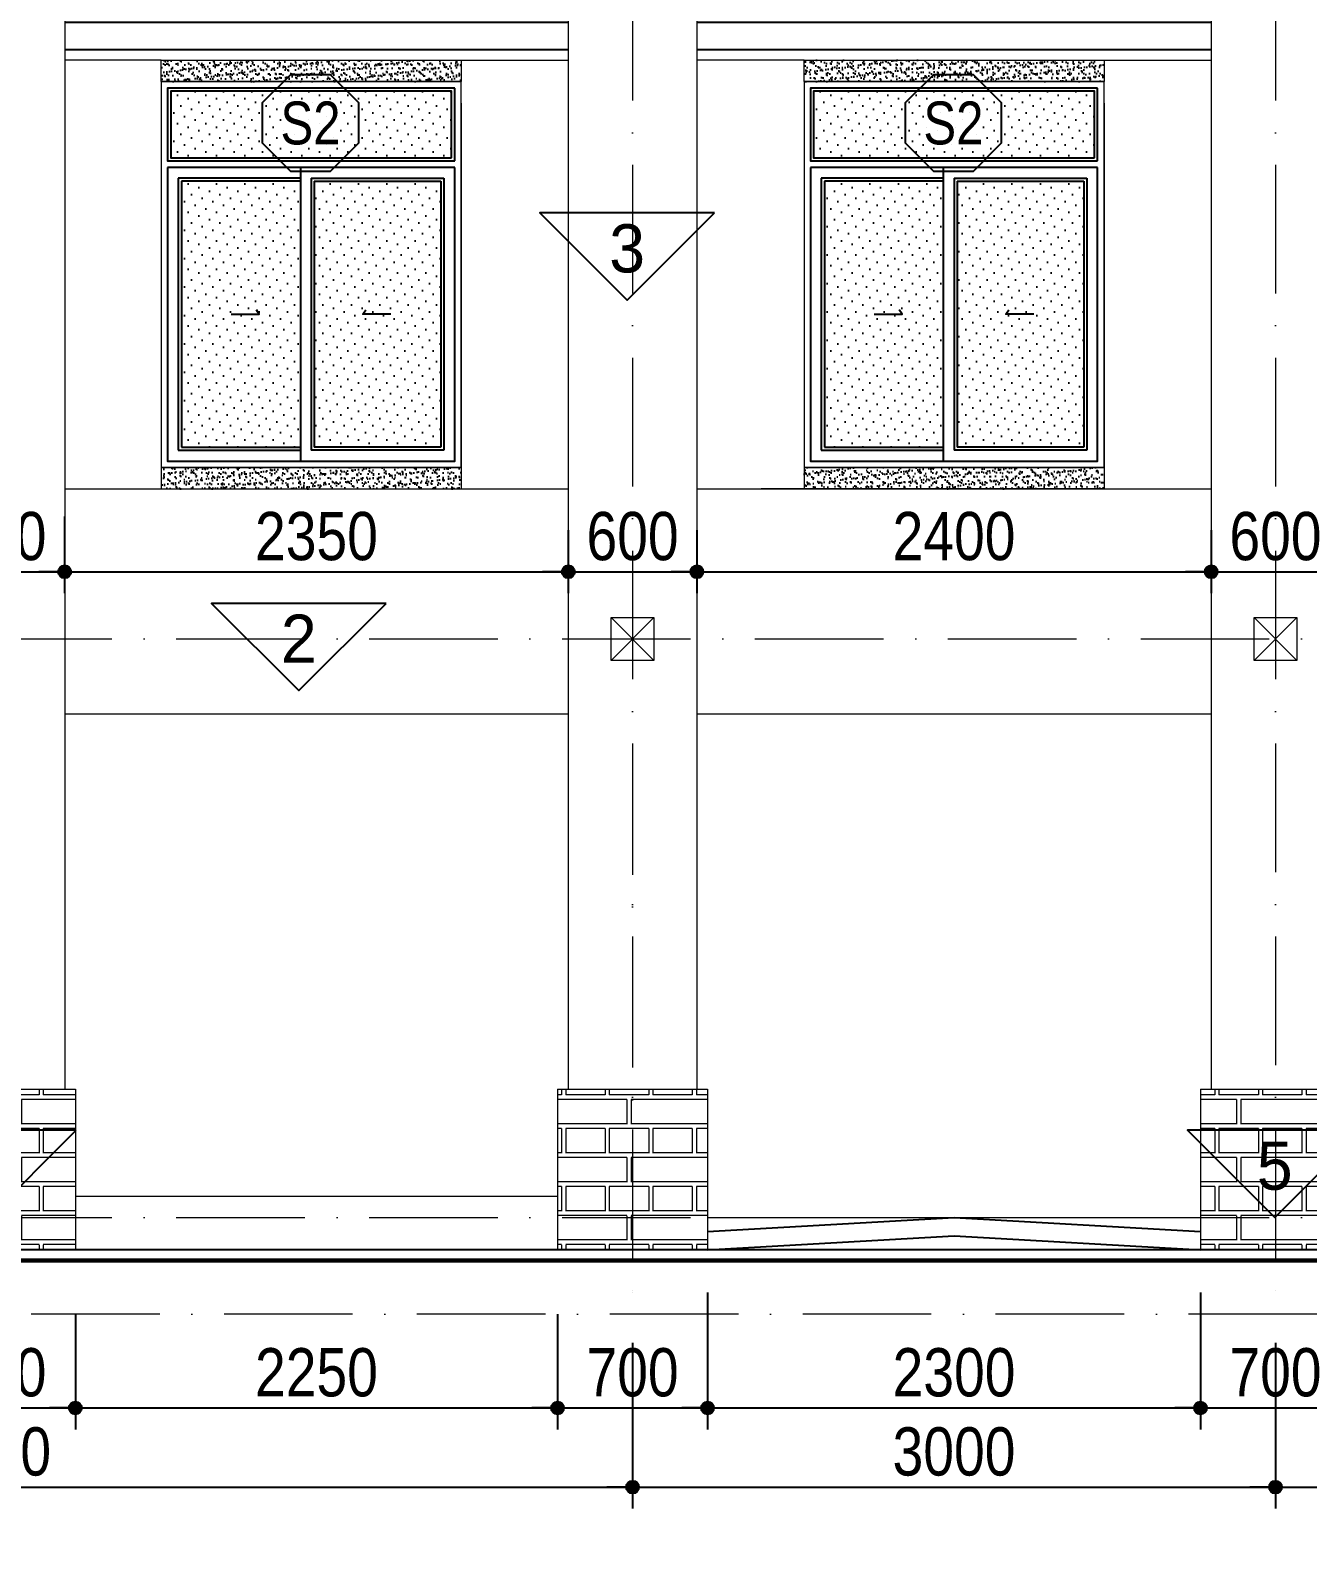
# Model space of a CAD drawing. Extents: x -1107188 to -523840, y 39692 to 514392.
# Drawn here: x -1095685 to -1089725, y 436040 to 443128 of the extents above; entities that cross this region are included whole.
import ezdxf
from ezdxf.enums import TextEntityAlignment as Align

# ---------------------------------------------------------------- set-up
doc = ezdxf.new("R2010")
doc.units = 0
doc.linetypes.add('ACAD_ISO10W100', pattern=[18, 12, -3, 0, -3])
doc.layers.get('DEFPOINTS').update_dxf_attribs({"linetype": 'CONTINUOUS'})
for name, color, linetype in [('DIM', 1, 'CONTINUOUS'), ('DOOR', 20, 'CONTINUOUS'), ('HACTH', 8, 'CONTINUOUS'), ('HATCH', 8, 'CONTINUOUS'), ('KINH 1', 142, 'CONTINUOUS'), ('TAGS', 60, 'CONTINUOUS'), ('TUONG', 131, 'CONTINUOUS')]:
    doc.layers.add(name, color=color, linetype=linetype)
for name, color, linetype, lineweight in [('HACHT', 8, 'CONTINUOUS', 5), ('NET-THAY', 2, 'CONTINUOUS', 13), ('TRUC', 24, 'CONTINUOUS', 0)]:
    doc.layers.add(name, color=color, linetype=linetype, lineweight=lineweight)
doc.styles.add('AVO', font='')
doc.styles.add('HEL-CONDENSE', font='')
doc.styles.add('VNI-HELVE-CONDENSEN', font='')
doc.styles.get('AVO').set_extended_font_data('VNI-Avo')
doc.styles.get('HEL-CONDENSE').set_extended_font_data('VNI-Helve-Condense')
doc.styles.get('VNI-HELVE-CONDENSEN').set_extended_font_data('VNI-Helve-Condense')
doc.dimstyles.new('D100', dxfattribs={"dimtxt": 225, "dimasz": 1.2, "dimexe": 100, "dimexo": 0, "dimgap": 50, "dimtad": 1, "dimdec": 0, "dimzin": 13, "dimdsep": 46, "dimtxsty": 'HEL-CONDENSE', "dimblk": 'D50', "dimcen": 0, "dimclrd": 1, "dimclre": 1, "dimclrt": 7, "dimadec": 0, "dimazin": 0, "dimtfac": 1, "dimtdec": 0, "dimtmove": 0, "dimatfit": 3, "dimldrblk": 'D50', "dimfxl": 1, "dimtolj": 1, "dimtzin": 13, "dimarcsym": 0})
pattern_1 = [(37.5, (-2397851.25, 149588.495), (-1.2000235, 36.7059928), [0, -28.956, 0, -32.385, 0, -30.95625]), (7.5, (-2397851.25, 149588.495), (33.7142462, 53.7618825), [0, -15.621, 0, -26.0985, 0, -10.00125]), (327.5, (-2397874.68, 149588.495), (59.3244278, 0.10778885), [0, -9.525, 0, -34.29, 0, -44.7675]), (317.5, (-2397874.68, 149588.495), (57.266734, 16.7196992), [0, -4.7625, 0, -22.479, 0, -25.7175])]
pattern_2 = [(180, (-2397851.25, 149288.5), (-3e-14, -270.968), [387.35, -19.05]), (180, (-2397851.25, 149174.2), (-3e-14, -270.968), [387.35, -19.05]), (180, (-2397952.85, 149153), (-3e-14, -270.968), [184.15, -19.05]), (180, (-2397952.85, 149038.7), (-3e-14, -270.968), [184.15, -19.05]), (270, (-2397851.25, 149288.5), (406.4, -7e-14), [114.3, -156.6672]), (270, (-2397832.2, 149288.5), (406.4, -7e-14), [114.3, -156.6672]), (270, (-2397952.85, 149153.01), (203.2, -4e-14), [114.3, -156.6672]), (270, (-2397933.8, 149153.01), (203.2, -4e-14), [114.3, -156.6672])]

# ---------------------------------------------------------------- blocks, each defined once
blk = doc.blocks.new('D50')
at = {"layer": 'DIM'}
blk.add_hatch(color=256, dxfattribs=at).paths.add_polyline_path([(25, 0, 1), (-25, 0, 1)])
blk.add_line((25, 0), (100, 0), dxfattribs=at)
blk.add_circle((0, 0), 25, dxfattribs=at)
blk = doc.blocks.new('*D626')
at = {"layer": 'DEFPOINTS', "color": 0, "transparency": 16777216}
for p in [(-1098874.6, 437005), (-1092874.6, 437005), (-1092874.6, 436331.5)]:
    blk.add_point(p, dxfattribs=at)
at = {"layer": 'DIM', "color": 1, "lineweight": -2, "transparency": 16777216}
for p, q in [((-1098874.6, 437005), (-1098874.6, 436231.5)), ((-1092874.6, 437005), (-1092874.6, 436231.5)), ((-1098873.4, 436331.5), (-1092875.8, 436331.5))]:
    blk.add_line(p, q, dxfattribs=at)
at = {"layer": 'DIM', "color": 1, "lineweight": -2, "transparency": 16777216, "xscale": 1.199999999999999, "yscale": 1.199999999999999, "zscale": 1.199999999999999, "rotation": 180}
blk.add_blockref('D50', (-1098874.6, 436331.5), dxfattribs=at)
at = {"layer": 'DIM', "color": 1, "lineweight": -2, "transparency": 16777216, "xscale": 1.199999999999999, "yscale": 1.199999999999999, "zscale": 1.199999999999999}
blk.add_blockref('D50', (-1092874.6, 436331.5), dxfattribs=at)
at = {"layer": 'DIM', "color": 7, "transparency": 16777216, "insert": (-1095874.6, 436496.4), "char_height": 225, "attachment_point": 5, "style": 'HEL-CONDENSE'}
blk.add_mtext('\\A1;6000', dxfattribs=at)
blk = doc.blocks.new('*D627')
at = {"layer": 'DEFPOINTS', "color": 0, "transparency": 16777216}
for p in [(-1092874.6, 437005), (-1089874.6, 437005), (-1089874.6, 436331.5)]:
    blk.add_point(p, dxfattribs=at)
at = {"layer": 'DIM', "color": 1, "lineweight": -2, "transparency": 16777216}
for p, q in [((-1092874.6, 437005), (-1092874.6, 436231.5)), ((-1089874.6, 437005), (-1089874.6, 436231.5)), ((-1092873.4, 436331.5), (-1089875.8, 436331.5))]:
    blk.add_line(p, q, dxfattribs=at)
at = {"layer": 'DIM', "color": 1, "lineweight": -2, "transparency": 16777216, "xscale": 1.199999999999999, "yscale": 1.199999999999999, "zscale": 1.199999999999999, "rotation": 180}
blk.add_blockref('D50', (-1092874.6, 436331.5), dxfattribs=at)
at = {"layer": 'DIM', "color": 1, "lineweight": -2, "transparency": 16777216, "xscale": 1.199999999999999, "yscale": 1.199999999999999, "zscale": 1.199999999999999}
blk.add_blockref('D50', (-1089874.6, 436331.5), dxfattribs=at)
at = {"layer": 'DIM', "color": 7, "transparency": 16777216, "insert": (-1091374.6, 436496.4), "char_height": 225, "attachment_point": 5, "style": 'HEL-CONDENSE'}
blk.add_mtext('\\A1;3000', dxfattribs=at)
blk = doc.blocks.new('*D620')
at = {"layer": 'DEFPOINTS', "color": 0, "transparency": 16777216}
for p in [(-1089874.6, 437005), (-1084374.6, 437005), (-1084374.6, 436331.5)]:
    blk.add_point(p, dxfattribs=at)
at = {"layer": 'DIM', "color": 1, "lineweight": -2, "transparency": 16777216}
for p, q in [((-1089874.6, 437005), (-1089874.6, 436231.5)), ((-1084374.6, 437005), (-1084374.6, 436231.5)), ((-1089873.4, 436331.5), (-1084375.8, 436331.5))]:
    blk.add_line(p, q, dxfattribs=at)
at = {"layer": 'DIM', "color": 1, "lineweight": -2, "transparency": 16777216, "xscale": 1.199999999999999, "yscale": 1.199999999999999, "zscale": 1.199999999999999, "rotation": 180}
blk.add_blockref('D50', (-1089874.6, 436331.5), dxfattribs=at)
at = {"layer": 'DIM', "color": 1, "lineweight": -2, "transparency": 16777216, "xscale": 1.199999999999999, "yscale": 1.199999999999999, "zscale": 1.199999999999999}
blk.add_blockref('D50', (-1084374.6, 436331.5), dxfattribs=at)
at = {"layer": 'DIM', "color": 7, "transparency": 16777216, "insert": (-1087124.6, 436496.4), "char_height": 225, "attachment_point": 5, "style": 'HEL-CONDENSE'}
blk.add_mtext('\\A1;5500', dxfattribs=at)
blk = doc.blocks.new('*D625')
at = {"layer": 'DEFPOINTS', "color": 0, "transparency": 16777216}
for p in [(-1098874.6, 437005), (-1065874.6, 437005), (-1065874.6, 435848.2)]:
    blk.add_point(p, dxfattribs=at)
at = {"layer": 'DIM', "color": 1, "lineweight": -2, "transparency": 16777216}
for p, q in [((-1098874.6, 437005), (-1098874.6, 435748.2)), ((-1065874.6, 437005), (-1065874.6, 435748.2)), ((-1098873.4, 435848.2), (-1065875.8, 435848.2))]:
    blk.add_line(p, q, dxfattribs=at)
at = {"layer": 'DIM', "color": 1, "lineweight": -2, "transparency": 16777216, "xscale": 1.199999999999999, "yscale": 1.199999999999999, "zscale": 1.199999999999999, "rotation": 180}
blk.add_blockref('D50', (-1098874.6, 435848.2), dxfattribs=at)
at = {"layer": 'DIM', "color": 1, "lineweight": -2, "transparency": 16777216, "xscale": 1.199999999999999, "yscale": 1.199999999999999, "zscale": 1.199999999999999}
blk.add_blockref('D50', (-1065874.6, 435848.2), dxfattribs=at)
at = {"layer": 'DIM', "color": 7, "transparency": 16777216, "insert": (-1082374.6, 436013.1), "char_height": 225, "attachment_point": 5, "style": 'HEL-CONDENSE'}
blk.add_mtext('\\A1;33000', dxfattribs=at)
blk = doc.blocks.new('KH-CUADI')
at = {"layer": 'TAGS'}
blk.add_lwpolyline([(-124.3, 300), (-300, 124.3), (-300, -124.3), (-124.3, -300), (124.3, -300), (300, -124.3), (300, 124.3), (124.3, 300)], close=True, dxfattribs=at)
at = {"layer": 'TAGS', "style": 'VNI-HELVE-CONDENSEN'}
blk.add_attdef('D', text='', height=300, dxfattribs=at).set_placement((0, 0), align=Align.MIDDLE)
blk = doc.blocks.new('A$C5F62150E')
at = {"layer": 'KINH 1'}
h = blk.add_hatch(dxfattribs=at)
h.set_pattern_fill('DOTS', color=256, scale=750, angle=45, style=0)
h.set_pattern_definition([(45, (0, 0), (-16.5728, 49.71845), [0, -46.875])])
h.paths.add_polyline_path([(2528.9, 1072.2), (1218.9, 1072.2), (1218.9, 762.2), (2528.9, 762.2)])
h.paths.add_polyline_path([(1823.9, 652.2), (1268.9, 652.2), (1268.9, -587.8), (1823.9, -587.8)])
h.paths.add_polyline_path([(2478.9, 652.2), (1888.9, 652.2), (1888.9, -587.8), (2478.9, -587.8)])
at = {"layer": 'DOOR'}
for p, q in [((2543.9, 747.2), (2543.9, 1087.2)), ((2543.9, 717.2), (1203.9, 717.2)), ((1823.9, 717.2), (1823.9, -652.8)), ((1823.9, 667.2), (1253.9, 667.2)), ((1253.9, 667.2), (1253.9, -602.8)), ((1873.9, 667.2), (1873.9, -602.8)), ((1873.9, 667.2), (2493.9, 667.2)), ((2493.9, 667.2), (2493.9, -602.8)), ((1253.9, -602.8), (1823.9, -602.8)), ((2493.9, -602.8), (1873.9, -602.8))]:
    blk.add_line(p, q, dxfattribs=at)
at = {"layer": 'DOOR', "color": 8}
for p, q in [((1823.9, 652.2), (1268.9, 652.2)), ((1268.9, 652.2), (1268.9, -587.8)), ((1888.9, 652.2), (1888.9, -587.8)), ((1888.9, 652.2), (2478.9, 652.2)), ((2478.9, 652.2), (2478.9, -587.8)), ((1268.9, -587.8), (1823.9, -587.8)), ((2478.9, -587.8), (1888.9, -587.8))]:
    blk.add_line(p, q, dxfattribs=at)
at = {"layer": 'DOOR'}
for points in [[(2543.9, 1087.2), (1203.9, 1087.2), (1203.9, 747.2), (2543.9, 747.2)], [(1203.9, 717.2), (1203.9, -652.8), (2543.9, -652.8), (2543.9, 717.2)], [(1501.6, 32.3), (1632, 32.3), (1618.7, 53)], [(2246.2, 32.3), (2115.8, 32.3), (2129.1, 53)]]:
    blk.add_lwpolyline(points, dxfattribs=at)
at = {"layer": 'DOOR', "color": 8}
blk.add_lwpolyline([(2528.9, 762.2), (2528.9, 1072.2), (1218.9, 1072.2), (1218.9, 762.2), (2528.9, 762.2)], close=True, dxfattribs=at)
at = {"layer": 'NET-THAY'}
for p, q in [((1173.9, 1117.2), (2573.9, 1117.2)), ((2573.9, -682.8), (2573.9, 1117.2)), ((1173.9, -682.8), (2573.9, -682.8))]:
    blk.add_line(p, q, dxfattribs=at)
blk.add_lwpolyline([(1173.9, 1117.2), (1173.9, -682.8)], dxfattribs=at)
at = {"layer": 'TAGS', "linetype": 'Continuous'}
ref = blk.add_blockref('KH-CUADI', (1871, 924.3), dxfattribs=dict(at, xscale=0.75, yscale=0.75, zscale=0.75, rotation=180))
ref.add_attrib('D', 'S2', dxfattribs={"color": 7, "height": 200, "style": 'VNI-HELVE-CONDENSEN'}).set_placement((1871, 924.3), align=Align.MIDDLE)
blk = doc.blocks.new('*D638')
at = {"layer": 'DEFPOINTS', "color": 0, "linetype": 'Continuous', "transparency": 16777216}
for p in [(-1096124.6, 440795.5), (-1095524.6, 440860), (-1095524.6, 440602)]:
    blk.add_point(p, dxfattribs=at)
at = {"layer": 'DIM', "color": 1, "linetype": 'Continuous', "lineweight": -2, "transparency": 16777216}
for p, q in [((-1096124.6, 440795.5), (-1096124.6, 440502)), ((-1095524.6, 440860), (-1095524.6, 440502)), ((-1096123.4, 440602), (-1095525.8, 440602))]:
    blk.add_line(p, q, dxfattribs=at)
at = {"layer": 'DIM', "color": 1, "linetype": 'Continuous', "lineweight": -2, "transparency": 16777216, "xscale": 1.199999999999999, "yscale": 1.199999999999999, "zscale": 1.199999999999999, "rotation": 180}
blk.add_blockref('D50', (-1096124.6, 440602), dxfattribs=at)
at = {"layer": 'DIM', "color": 1, "linetype": 'Continuous', "lineweight": -2, "transparency": 16777216, "xscale": 1.199999999999999, "yscale": 1.199999999999999, "zscale": 1.199999999999999}
blk.add_blockref('D50', (-1095524.6, 440602), dxfattribs=at)
at = {"layer": 'DIM', "color": 7, "linetype": 'Continuous', "transparency": 16777216, "insert": (-1095824.6, 440766.9), "char_height": 225, "attachment_point": 5, "style": 'HEL-CONDENSE'}
blk.add_mtext('\\A1;600', dxfattribs=at)
blk = doc.blocks.new('*D639')
at = {"layer": 'DEFPOINTS', "color": 0, "linetype": 'Continuous', "transparency": 16777216}
for p in [(-1095524.6, 440860), (-1093174.6, 440795.5), (-1093174.6, 440602)]:
    blk.add_point(p, dxfattribs=at)
at = {"layer": 'DIM', "color": 1, "linetype": 'Continuous', "lineweight": -2, "transparency": 16777216}
for p, q in [((-1095524.6, 440860), (-1095524.6, 440502)), ((-1093174.6, 440795.5), (-1093174.6, 440502)), ((-1095523.4, 440602), (-1093175.8, 440602))]:
    blk.add_line(p, q, dxfattribs=at)
at = {"layer": 'DIM', "color": 1, "linetype": 'Continuous', "lineweight": -2, "transparency": 16777216, "xscale": 1.199999999999999, "yscale": 1.199999999999999, "zscale": 1.199999999999999, "rotation": 180}
blk.add_blockref('D50', (-1095524.6, 440602), dxfattribs=at)
at = {"layer": 'DIM', "color": 1, "linetype": 'Continuous', "lineweight": -2, "transparency": 16777216, "xscale": 1.199999999999999, "yscale": 1.199999999999999, "zscale": 1.199999999999999}
blk.add_blockref('D50', (-1093174.6, 440602), dxfattribs=at)
at = {"layer": 'DIM', "color": 7, "linetype": 'Continuous', "transparency": 16777216, "insert": (-1094349.6, 440766.9), "char_height": 225, "attachment_point": 5, "style": 'HEL-CONDENSE'}
blk.add_mtext('\\A1;2350', dxfattribs=at)
blk = doc.blocks.new('*D640')
at = {"layer": 'DEFPOINTS', "color": 0, "linetype": 'Continuous', "transparency": 16777216}
for p in [(-1093174.6, 440795.5), (-1092574.6, 440795.5), (-1092574.6, 440602)]:
    blk.add_point(p, dxfattribs=at)
at = {"layer": 'DIM', "color": 1, "linetype": 'Continuous', "lineweight": -2, "transparency": 16777216}
for p, q in [((-1093174.6, 440795.5), (-1093174.6, 440502)), ((-1092574.6, 440795.5), (-1092574.6, 440502)), ((-1093173.4, 440602), (-1092575.8, 440602))]:
    blk.add_line(p, q, dxfattribs=at)
at = {"layer": 'DIM', "color": 1, "linetype": 'Continuous', "lineweight": -2, "transparency": 16777216, "xscale": 1.199999999999999, "yscale": 1.199999999999999, "zscale": 1.199999999999999, "rotation": 180}
blk.add_blockref('D50', (-1093174.6, 440602), dxfattribs=at)
at = {"layer": 'DIM', "color": 1, "linetype": 'Continuous', "lineweight": -2, "transparency": 16777216, "xscale": 1.199999999999999, "yscale": 1.199999999999999, "zscale": 1.199999999999999}
blk.add_blockref('D50', (-1092574.6, 440602), dxfattribs=at)
at = {"layer": 'DIM', "color": 7, "linetype": 'Continuous', "transparency": 16777216, "insert": (-1092874.6, 440766.9), "char_height": 225, "attachment_point": 5, "style": 'HEL-CONDENSE'}
blk.add_mtext('\\A1;600', dxfattribs=at)
blk = doc.blocks.new('*D641')
at = {"layer": 'DEFPOINTS', "color": 0, "linetype": 'Continuous', "transparency": 16777216}
for p in [(-1092574.6, 440795.5), (-1090174.6, 440795.5), (-1090174.6, 440602)]:
    blk.add_point(p, dxfattribs=at)
at = {"layer": 'DIM', "color": 1, "linetype": 'Continuous', "lineweight": -2, "transparency": 16777216}
for p, q in [((-1092574.6, 440795.5), (-1092574.6, 440502)), ((-1090174.6, 440795.5), (-1090174.6, 440502)), ((-1092573.4, 440602), (-1090175.8, 440602))]:
    blk.add_line(p, q, dxfattribs=at)
at = {"layer": 'DIM', "color": 1, "linetype": 'Continuous', "lineweight": -2, "transparency": 16777216, "xscale": 1.199999999999999, "yscale": 1.199999999999999, "zscale": 1.199999999999999, "rotation": 180}
blk.add_blockref('D50', (-1092574.6, 440602), dxfattribs=at)
at = {"layer": 'DIM', "color": 1, "linetype": 'Continuous', "lineweight": -2, "transparency": 16777216, "xscale": 1.199999999999999, "yscale": 1.199999999999999, "zscale": 1.199999999999999}
blk.add_blockref('D50', (-1090174.6, 440602), dxfattribs=at)
at = {"layer": 'DIM', "color": 7, "linetype": 'Continuous', "transparency": 16777216, "insert": (-1091374.6, 440766.9), "char_height": 225, "attachment_point": 5, "style": 'HEL-CONDENSE'}
blk.add_mtext('\\A1;2400', dxfattribs=at)
blk = doc.blocks.new('*D642')
at = {"layer": 'DEFPOINTS', "color": 0, "linetype": 'Continuous', "transparency": 16777216}
for p in [(-1090174.6, 440795.5), (-1089574.6, 440788.2), (-1089574.6, 440602)]:
    blk.add_point(p, dxfattribs=at)
at = {"layer": 'DIM', "color": 1, "linetype": 'Continuous', "lineweight": -2, "transparency": 16777216}
for p, q in [((-1090174.6, 440795.5), (-1090174.6, 440502)), ((-1089574.6, 440788.2), (-1089574.6, 440502)), ((-1090173.4, 440602), (-1089575.8, 440602))]:
    blk.add_line(p, q, dxfattribs=at)
at = {"layer": 'DIM', "color": 1, "linetype": 'Continuous', "lineweight": -2, "transparency": 16777216, "xscale": 1.199999999999999, "yscale": 1.199999999999999, "zscale": 1.199999999999999, "rotation": 180}
blk.add_blockref('D50', (-1090174.6, 440602), dxfattribs=at)
at = {"layer": 'DIM', "color": 1, "linetype": 'Continuous', "lineweight": -2, "transparency": 16777216, "xscale": 1.199999999999999, "yscale": 1.199999999999999, "zscale": 1.199999999999999}
blk.add_blockref('D50', (-1089574.6, 440602), dxfattribs=at)
at = {"layer": 'DIM', "color": 7, "linetype": 'Continuous', "transparency": 16777216, "insert": (-1089874.6, 440766.9), "char_height": 225, "attachment_point": 5, "style": 'HEL-CONDENSE'}
blk.add_mtext('\\A1;600', dxfattribs=at)
blk = doc.blocks.new('*D705')
at = {"layer": 'DEFPOINTS', "color": 0, "linetype": 'Continuous', "transparency": 16777216}
for p in [(-1096174.6, 437138.7), (-1095474.6, 437138.7), (-1095474.6, 436700.7)]:
    blk.add_point(p, dxfattribs=at)
at = {"layer": 'DIM', "color": 1, "linetype": 'Continuous', "lineweight": -2, "transparency": 16777216}
for p, q in [((-1096174.6, 437138.7), (-1096174.6, 436600.7)), ((-1095474.6, 437138.7), (-1095474.6, 436600.7)), ((-1096173.4, 436700.7), (-1095475.8, 436700.7))]:
    blk.add_line(p, q, dxfattribs=at)
at = {"layer": 'DIM', "color": 1, "linetype": 'Continuous', "lineweight": -2, "transparency": 16777216, "xscale": 1.199999999999999, "yscale": 1.199999999999999, "zscale": 1.199999999999999, "rotation": 180}
blk.add_blockref('D50', (-1096174.6, 436700.7), dxfattribs=at)
at = {"layer": 'DIM', "color": 1, "linetype": 'Continuous', "lineweight": -2, "transparency": 16777216, "xscale": 1.199999999999999, "yscale": 1.199999999999999, "zscale": 1.199999999999999}
blk.add_blockref('D50', (-1095474.6, 436700.7), dxfattribs=at)
at = {"layer": 'DIM', "color": 7, "linetype": 'Continuous', "transparency": 16777216, "insert": (-1095824.6, 436865.6), "char_height": 225, "attachment_point": 5, "style": 'HEL-CONDENSE'}
blk.add_mtext('\\A1;700', dxfattribs=at)
blk = doc.blocks.new('*D706')
at = {"layer": 'DEFPOINTS', "color": 0, "linetype": 'Continuous', "transparency": 16777216}
for p in [(-1095474.6, 437138.7), (-1093224.6, 437138.7), (-1093224.6, 436700.7)]:
    blk.add_point(p, dxfattribs=at)
at = {"layer": 'DIM', "color": 1, "linetype": 'Continuous', "lineweight": -2, "transparency": 16777216}
for p, q in [((-1095474.6, 437138.7), (-1095474.6, 436600.7)), ((-1093224.6, 437138.7), (-1093224.6, 436600.7)), ((-1095473.4, 436700.7), (-1093225.8, 436700.7))]:
    blk.add_line(p, q, dxfattribs=at)
at = {"layer": 'DIM', "color": 1, "linetype": 'Continuous', "lineweight": -2, "transparency": 16777216, "xscale": 1.199999999999999, "yscale": 1.199999999999999, "zscale": 1.199999999999999, "rotation": 180}
blk.add_blockref('D50', (-1095474.6, 436700.7), dxfattribs=at)
at = {"layer": 'DIM', "color": 1, "linetype": 'Continuous', "lineweight": -2, "transparency": 16777216, "xscale": 1.199999999999999, "yscale": 1.199999999999999, "zscale": 1.199999999999999}
blk.add_blockref('D50', (-1093224.6, 436700.7), dxfattribs=at)
at = {"layer": 'DIM', "color": 7, "linetype": 'Continuous', "transparency": 16777216, "insert": (-1094349.6, 436865.6), "char_height": 225, "attachment_point": 5, "style": 'HEL-CONDENSE'}
blk.add_mtext('\\A1;2250', dxfattribs=at)
blk = doc.blocks.new('*D707')
at = {"layer": 'DEFPOINTS', "color": 0, "linetype": 'Continuous', "transparency": 16777216}
for p in [(-1092524.6, 437238.7), (-1093224.6, 437138.7), (-1092524.6, 436700.7)]:
    blk.add_point(p, dxfattribs=at)
at = {"layer": 'DIM', "color": 1, "linetype": 'Continuous', "lineweight": -2, "transparency": 16777216}
for p, q in [((-1092524.6, 437238.7), (-1092524.6, 436600.7)), ((-1093224.6, 437138.7), (-1093224.6, 436600.7)), ((-1093223.4, 436700.7), (-1092525.8, 436700.7))]:
    blk.add_line(p, q, dxfattribs=at)
at = {"layer": 'DIM', "color": 1, "linetype": 'Continuous', "lineweight": -2, "transparency": 16777216, "xscale": 1.199999999999999, "yscale": 1.199999999999999, "zscale": 1.199999999999999, "rotation": 180}
blk.add_blockref('D50', (-1093224.6, 436700.7), dxfattribs=at)
at = {"layer": 'DIM', "color": 1, "linetype": 'Continuous', "lineweight": -2, "transparency": 16777216, "xscale": 1.199999999999999, "yscale": 1.199999999999999, "zscale": 1.199999999999999}
blk.add_blockref('D50', (-1092524.6, 436700.7), dxfattribs=at)
at = {"layer": 'DIM', "color": 7, "linetype": 'Continuous', "transparency": 16777216, "insert": (-1092874.6, 436865.6), "char_height": 225, "attachment_point": 5, "style": 'HEL-CONDENSE'}
blk.add_mtext('\\A1;700', dxfattribs=at)
blk = doc.blocks.new('*D708')
at = {"layer": 'DEFPOINTS', "color": 0, "linetype": 'Continuous', "transparency": 16777216}
for p in [(-1092524.6, 437238.7), (-1090224.6, 437238.7), (-1090224.6, 436700.7)]:
    blk.add_point(p, dxfattribs=at)
at = {"layer": 'DIM', "color": 1, "linetype": 'Continuous', "lineweight": -2, "transparency": 16777216}
for p, q in [((-1092524.6, 437238.7), (-1092524.6, 436600.7)), ((-1090224.6, 437238.7), (-1090224.6, 436600.7)), ((-1092523.4, 436700.7), (-1090225.8, 436700.7))]:
    blk.add_line(p, q, dxfattribs=at)
at = {"layer": 'DIM', "color": 1, "linetype": 'Continuous', "lineweight": -2, "transparency": 16777216, "xscale": 1.199999999999999, "yscale": 1.199999999999999, "zscale": 1.199999999999999, "rotation": 180}
blk.add_blockref('D50', (-1092524.6, 436700.7), dxfattribs=at)
at = {"layer": 'DIM', "color": 1, "linetype": 'Continuous', "lineweight": -2, "transparency": 16777216, "xscale": 1.199999999999999, "yscale": 1.199999999999999, "zscale": 1.199999999999999}
blk.add_blockref('D50', (-1090224.6, 436700.7), dxfattribs=at)
at = {"layer": 'DIM', "color": 7, "linetype": 'Continuous', "transparency": 16777216, "insert": (-1091374.6, 436865.6), "char_height": 225, "attachment_point": 5, "style": 'HEL-CONDENSE'}
blk.add_mtext('\\A1;2300', dxfattribs=at)
blk = doc.blocks.new('*D709')
at = {"layer": 'DEFPOINTS', "color": 0, "linetype": 'Continuous', "transparency": 16777216}
for p in [(-1090224.6, 437238.7), (-1089524.6, 437138.7), (-1089524.6, 436700.7)]:
    blk.add_point(p, dxfattribs=at)
at = {"layer": 'DIM', "color": 1, "linetype": 'Continuous', "lineweight": -2, "transparency": 16777216}
for p, q in [((-1090224.6, 437238.7), (-1090224.6, 436600.7)), ((-1089524.6, 437138.7), (-1089524.6, 436600.7)), ((-1090223.4, 436700.7), (-1089525.8, 436700.7))]:
    blk.add_line(p, q, dxfattribs=at)
at = {"layer": 'DIM', "color": 1, "linetype": 'Continuous', "lineweight": -2, "transparency": 16777216, "xscale": 1.199999999999999, "yscale": 1.199999999999999, "zscale": 1.199999999999999, "rotation": 180}
blk.add_blockref('D50', (-1090224.6, 436700.7), dxfattribs=at)
at = {"layer": 'DIM', "color": 1, "linetype": 'Continuous', "lineweight": -2, "transparency": 16777216, "xscale": 1.199999999999999, "yscale": 1.199999999999999, "zscale": 1.199999999999999}
blk.add_blockref('D50', (-1089524.6, 436700.7), dxfattribs=at)
at = {"layer": 'DIM', "color": 7, "linetype": 'Continuous', "transparency": 16777216, "insert": (-1089874.6, 436865.6), "char_height": 225, "attachment_point": 5, "style": 'HEL-CONDENSE'}
blk.add_mtext('\\A1;700', dxfattribs=at)
blk = doc.blocks.new('TUONG-NAM')
at = {"layer": 'TAGS'}
blk.add_lwpolyline([(-452.5, -452.5), (452.5, -452.5), (0, 0)], close=True, dxfattribs=at)
at = {"layer": 'TAGS', "linetype": 'Continuous', "style": 'AVO'}
blk.add_attdef('KH-TUONG', text='', height=250, dxfattribs=at).set_placement((0.5, -269.3), align=Align.MIDDLE_CENTER)

msp = doc.modelspace()

# ---------------------------------------------------------------- hatches: boundary and pattern name
at = {"layer": 'HACHT'}
h = msp.add_hatch(dxfattribs=at)
h.set_pattern_fill('AR-BRELM', color=256, scale=2, angle=180, style=0)
h.set_pattern_definition(pattern_2)
h.paths.add_polyline_path([(-1095474.574, 437438.696), (-1095474.574, 438188.696), (-1096174.574, 438188.696), (-1096174.574, 437438.696)])
h = msp.add_hatch(dxfattribs=at)
h.set_pattern_fill('AR-BRELM', color=256, scale=2, angle=180, style=0)
h.set_pattern_definition(pattern_2)
h.paths.add_polyline_path([(-1092524.574, 437438.696), (-1092524.574, 438188.696), (-1093224.574, 438188.696), (-1093224.574, 437438.696)])
h = msp.add_hatch(dxfattribs=at)
h.set_pattern_fill('AR-BRELM', color=256, scale=2, angle=180, style=0)
h.set_pattern_definition(pattern_2)
h.paths.add_polyline_path([(-1090224.574, 438188.696), (-1090224.574, 437438.696), (-1089524.574, 437438.696), (-1089524.574, 438188.696)])
at = {"layer": 'HACTH'}
h = msp.add_hatch(dxfattribs=at)
h.set_pattern_fill('ANSI32', color=256, scale=20, angle=135, style=0)
h.set_pattern_definition([(180, (-1261255.66, -61849.44), (-1e-14, -190.5), []), (180, (-1261319.16, -61785.94), (-1e-14, -190.5), [])])
h.paths.add_polyline_path([(-1096124.574, 444588.696), (-1098474.574, 444588.696), (-1098474.574, 443888.696), (-1097724.574, 443888.696), (-1097724.574, 444013.696, 0.41421356), (-1097674.574, 444063.696), (-1096874.574, 444063.696, 0.41421356), (-1096824.574, 444013.696), (-1096824.574, 443888.696), (-1096124.574, 443888.696)])
h.paths.add_polyline_path([(-1093174.574, 444588.696), (-1095524.574, 444588.696), (-1095524.574, 443888.696), (-1094824.574, 443888.696), (-1094824.574, 444013.696, 0.41421356), (-1094774.574, 444063.696), (-1093974.574, 444063.696, 0.41421356), (-1093924.574, 444013.696), (-1093924.574, 443888.696), (-1093174.574, 443888.696)])
h.paths.add_polyline_path([(-1090174.574, 444588.696), (-1092574.574, 444588.696), (-1092574.574, 443888.696), (-1091824.574, 443888.696), (-1091824.574, 444013.696, 0.41421356), (-1091774.574, 444063.696), (-1090974.574, 444063.696, 0.41421356), (-1090924.574, 444013.696), (-1090924.574, 443888.696), (-1090174.574, 443888.696)])
h.paths.add_polyline_path([(-1084675.897, 444073.3), (-1080002.471, 444073.3), (-1080002.471, 443619.18), (-1084675.897, 443619.18)], flags=9)
edge = h.paths.add_edge_path()
edge.add_line((-1098474.574, 442988.696), (-1096124.574, 442988.696))
edge.add_line((-1096124.574, 442988.696), (-1096124.574, 443888.696))
edge.add_line((-1096124.574, 443888.696), (-1096824.574, 443888.696))
edge.add_line((-1096824.574, 443888.696), (-1096824.574, 443763.696))
edge.add_arc((-1096824.574, 443713.696), 50, 90, 180)
edge.add_line((-1096874.574, 443713.696), (-1097674.574, 443713.696))
edge.add_arc((-1097724.574, 443713.696), 50, 0, 90)
edge.add_line((-1097724.574, 443763.696), (-1097724.574, 443888.696))
edge.add_line((-1097724.574, 443888.696), (-1098474.574, 443888.696))
edge.add_line((-1098474.574, 443888.696), (-1098474.574, 442988.696))
edge = h.paths.add_edge_path()
edge.add_line((-1095524.574, 442988.696), (-1093174.574, 442988.696))
edge.add_line((-1093174.574, 442988.696), (-1093174.574, 443888.696))
edge.add_line((-1093174.574, 443888.696), (-1093924.574, 443888.696))
edge.add_line((-1093924.574, 443888.696), (-1093924.574, 443763.696))
edge.add_arc((-1093924.574, 443713.696), 50, 90, 180)
edge.add_line((-1093974.574, 443713.696), (-1094774.574, 443713.696))
edge.add_arc((-1094824.574, 443713.696), 50, 0, 90)
edge.add_line((-1094824.574, 443763.696), (-1094824.574, 443888.696))
edge.add_line((-1094824.574, 443888.696), (-1095524.574, 443888.696))
edge.add_line((-1095524.574, 443888.696), (-1095524.574, 442988.696))
edge = h.paths.add_edge_path()
edge.add_line((-1092574.574, 442988.696), (-1090174.574, 442988.696))
edge.add_line((-1090174.574, 442988.696), (-1090174.574, 443888.696))
edge.add_line((-1090174.574, 443888.696), (-1090924.574, 443888.696))
edge.add_line((-1090924.574, 443888.696), (-1090924.574, 443763.696))
edge.add_arc((-1090924.574, 443713.696), 50, 90, 180)
edge.add_line((-1090974.574, 443713.696), (-1091774.574, 443713.696))
edge.add_arc((-1091824.574, 443713.696), 50, 0, 90)
edge.add_line((-1091824.574, 443763.696), (-1091824.574, 443888.696))
edge.add_line((-1091824.574, 443888.696), (-1092574.574, 443888.696))
edge.add_line((-1092574.574, 443888.696), (-1092574.574, 442988.696))
at = {"layer": 'HATCH'}
h = msp.add_hatch(dxfattribs=at)
h.set_pattern_fill('AR-SAND', color=256, scale=0.75, style=0)
h.set_pattern_definition(pattern_1)
h.paths.add_polyline_path([(-1095074.574, 442988.696), (-1093674.574, 442988.696), (-1093674.574, 442888.696), (-1095074.574, 442888.696)])
h = msp.add_hatch(dxfattribs=at)
h.set_pattern_fill('AR-SAND', color=256, scale=0.75, style=0)
h.set_pattern_definition(pattern_1)
h.paths.add_polyline_path([(-1092074.574, 442988.696), (-1090674.574, 442988.696), (-1090674.574, 442888.696), (-1092074.574, 442888.696)])
h = msp.add_hatch(dxfattribs=at)
h.set_pattern_fill('AR-SAND', color=256, scale=0.75, style=0)
h.set_pattern_definition(pattern_1)
h.paths.add_polyline_path([(-1093674.574, 441088.696), (-1095074.574, 441088.696), (-1095074.574, 440988.696), (-1093674.574, 440988.696)])
h = msp.add_hatch(dxfattribs=at)
h.set_pattern_fill('AR-SAND', color=256, scale=0.75, style=0)
h.set_pattern_definition(pattern_1)
h.paths.add_polyline_path([(-1090674.574, 441088.696), (-1092074.574, 441088.696), (-1092074.574, 440988.696), (-1090674.574, 440988.696)])

# ---------------------------------------------------------------- linework, layer by layer
for points in [[(-1092524.574, 437523.217), (-1091374.574, 437588.696), (-1090224.574, 437523.217)], [(-1092524.574, 437438.696), (-1091374.574, 437504.176), (-1090224.574, 437438.696)], [(-1090224.574, 437438.696), (-1092674.574, 437438.696)]]:
    msp.add_lwpolyline(points, dxfattribs=at)
at = {"layer": 'NET-THAY'}
for p, q in [((-1095074.574, 442988.696), (-1095524.574, 442988.696)), ((-1093674.574, 442988.696), (-1093174.574, 442988.696)), ((-1092074.574, 442988.696), (-1092574.574, 442988.696)), ((-1090674.574, 442988.696), (-1090174.574, 442988.696)), ((-1095474.574, 437688.696), (-1093224.574, 437688.696)), ((-1092524.574, 437588.696), (-1090224.574, 437588.696))]:
    msp.add_line(p, q, dxfattribs=at)
for points in [[(-1095524.574, 447488.696), (-1095524.574, 438188.696)], [(-1093174.574, 447488.696), (-1093174.574, 438188.696)], [(-1092574.574, 447488.696), (-1092574.574, 438188.696)], [(-1090174.574, 447488.696), (-1090174.574, 438188.696)], [(-1093674.579, 442888.696), (-1095074.579, 442888.696)], [(-1090674.579, 442888.696), (-1092074.579, 442888.696)], [(-1095074.574, 442788.696), (-1095074.574, 440988.696)], [(-1093674.574, 442788.696), (-1093674.574, 440988.696)], [(-1092074.574, 442788.696), (-1092074.574, 440988.696)], [(-1090674.574, 442788.696), (-1090674.574, 440988.696)], [(-1093674.574, 441088.696), (-1095074.574, 441088.696)], [(-1090674.574, 441088.696), (-1092074.574, 441088.696)], [(-1095524.574, 440988.696), (-1093174.574, 440988.696)], [(-1092574.574, 440988.696), (-1090174.574, 440988.696)], [(-1090674.574, 440988.696), (-1092274.574, 440988.696)], [(-1092974.574, 440388.696), (-1092774.574, 440388.696), (-1092774.574, 440188.696), (-1092974.574, 440188.696), (-1092974.574, 440388.696)], [(-1092774.574, 440388.696), (-1092974.574, 440188.696)], [(-1092974.574, 440388.696), (-1092774.574, 440188.696)], [(-1089974.574, 440388.696), (-1089774.574, 440388.696), (-1089774.574, 440188.696), (-1089974.574, 440188.696), (-1089974.574, 440388.696)], [(-1089774.574, 440388.696), (-1089974.574, 440188.696)], [(-1089974.574, 440388.696), (-1089774.574, 440188.696)], [(-1095524.574, 439938.696), (-1093174.574, 439938.696)], [(-1092574.574, 439938.696), (-1090174.574, 439938.696)], [(-1096174.574, 438188.696), (-1095474.574, 438188.696)], [(-1095474.574, 438188.696), (-1095474.574, 437438.696)], [(-1093224.574, 438188.696), (-1093224.574, 437438.696)], [(-1093224.574, 438188.696), (-1092524.574, 438188.696)], [(-1092524.574, 438188.696), (-1092524.574, 437438.696)], [(-1090224.574, 438188.696), (-1090224.574, 437588.696)], [(-1090224.574, 438188.696), (-1089524.574, 438188.696)], [(-1090224.574, 437588.696), (-1090224.574, 437438.696)], [(-1099974.574, 437438.696), (-1084374.574, 437438.696)]]:
    msp.add_lwpolyline(points, dxfattribs=at)
for points in [[(-1095074.574, 442988.696), (-1093674.574, 442988.696), (-1093674.574, 442888.696), (-1095074.574, 442888.696)], [(-1092074.574, 442988.696), (-1090674.574, 442988.696), (-1090674.574, 442888.696), (-1092074.574, 442888.696)]]:
    msp.add_lwpolyline(points, close=True, dxfattribs=at)
at = {"layer": 'TRUC', "linetype": 'ACAD_ISO10W100', "ltscale": 50}
msp.add_lwpolyline([(-1100404.355, 451501.352), (-1064477.682, 451501.352), (-1064477.682, 437138.696), (-1100404.355, 437138.696)], close=True, dxfattribs=at)
for points in [[(-1092874.574, 451501.352), (-1092874.574, 437138.696)], [(-1089874.574, 451501.352), (-1089874.574, 437138.696)], [(-1100404.355, 440288.696), (-1065774.574, 440288.696)], [(-1100404.355, 440288.696), (-1064477.682, 440288.696)], [(-1092874.574, 439788.696), (-1092874.574, 437138.696)], [(-1100404.355, 437588.696), (-1064477.682, 437588.696)]]:
    msp.add_lwpolyline(points, dxfattribs=at)
at = {"layer": 'TUONG', "const_width": 20}
msp.add_lwpolyline([(-1064477.682, 437388.696), (-1100404.355, 437388.696)], dxfattribs=at)
at = {"layer": 'TUONG'}
msp.add_lwpolyline([(-1064577.682, 437438.696), (-1100404.355, 437438.696)], dxfattribs=at)

# ---------------------------------------------------------------- block references
at = {"layer": 'DOOR'}
for p in [(-1096248.469, 441771.469), (-1093248.469, 441771.469)]:
    msp.add_blockref('A$C5F62150E', p, dxfattribs=at)
at = {"layer": 'TAGS', "linetype": 'Continuous'}
ref = msp.add_blockref('TUONG-NAM', (-1092899.512, 441868.512), dxfattribs=dict(at, xscale=0.8999999999068677, yscale=0.9000000000232831, zscale=0.9, rotation=180))
ref.add_attrib('KH-TUONG', '3', dxfattribs={"color": 7, "linetype": 'Continuous', "height": 225, "style": 'AVO'}).set_placement((-1092899.957, 442110.866), align=Align.MIDDLE_CENTER)
ref = msp.add_blockref('TUONG-NAM', (-1094431.512, 440047.235), dxfattribs=dict(at, xscale=0.8999999999068677, yscale=0.9000000000232831, zscale=0.9, rotation=180))
ref.add_attrib('KH-TUONG', '2', dxfattribs={"color": 7, "linetype": 'Continuous', "height": 225, "style": 'AVO'}).set_placement((-1094431.957, 440289.589), align=Align.MIDDLE_CENTER)
ref = msp.add_blockref('TUONG-NAM', (-1095877.685, 437588.945), dxfattribs=dict(at, xscale=0.8999999999068677, yscale=0.9000000000232831, zscale=0.9, rotation=180))
ref.add_attrib('KH-TUONG', '5', dxfattribs={"color": 7, "linetype": 'Continuous', "height": 225, "style": 'AVO'}).set_placement((-1095878.13, 437831.299), align=Align.MIDDLE_CENTER)
ref = msp.add_blockref('TUONG-NAM', (-1089877.685, 437588.945), dxfattribs=dict(at, xscale=0.8999999999068677, yscale=0.9000000000232831, zscale=0.9, rotation=180))
ref.add_attrib('KH-TUONG', '5', dxfattribs={"color": 7, "linetype": 'Continuous', "height": 225, "style": 'AVO'}).set_placement((-1089878.13, 437831.299), align=Align.MIDDLE_CENTER)

# ---------------------------------------------------------------- dimensions: what is measured, and where the dimension line sits
at = {"layer": 'DIM', "linetype": 'Continuous'}
for base, p1, p2, picture, middle in [((-1095524.574, 440602.033), (-1096124.574, 440795.528), (-1095524.574, 440860.026), '*D638', (-1095824.574, 440766.933)), ((-1093174.574, 440602.033), (-1095524.574, 440860.026), (-1093174.574, 440795.528), '*D639', (-1094349.574, 440766.933)), ((-1092574.574, 440602.033), (-1093174.574, 440795.528), (-1092574.574, 440795.528), '*D640', (-1092874.574, 440766.933)), ((-1090174.574, 440602.033), (-1092574.574, 440795.528), (-1090174.574, 440795.528), '*D641', (-1091374.574, 440766.933))]:
    dim = msp.add_linear_dim(base=base, p1=p1, p2=p2, dimstyle='D100', dxfattribs=at)
    dim.commit()
    dim.dimension.update_dxf_attribs({"geometry": picture, "text_midpoint": middle})
for base, p1, p2, picture, middle in [((-1089574.574, 440602.033), (-1090174.574, 440795.528), (-1089574.574, 440788.189), '*D642', (-1089874.574, 440766.933)), ((-1092524.574, 436700.709), (-1093224.574, 437138.696), (-1092524.574, 437238.696), '*D707', (-1092874.574, 436865.609)), ((-1090224.574, 436700.709), (-1092524.574, 437238.696), (-1090224.574, 437238.696), '*D708', (-1091374.574, 436865.609)), ((-1089524.574, 436700.709), (-1090224.574, 437238.696), (-1089524.574, 437138.696), '*D709', (-1089874.574, 436865.609)), ((-1095474.574, 436700.709), (-1096174.574, 437138.696), (-1095474.574, 437138.696), '*D705', (-1095824.574, 436865.609)), ((-1093224.574, 436700.709), (-1095474.574, 437138.696), (-1093224.574, 437138.696), '*D706', (-1094349.574, 436865.609))]:
    dim = msp.add_linear_dim(base=base, p1=p1, p2=p2, dimstyle='D100', override={"dimtmove": 1}, dxfattribs=at)
    dim.commit()
    dim.dimension.update_dxf_attribs({"geometry": picture, "text_midpoint": middle})
at = {"layer": 'DIM'}
for p2, distance, picture, middle in [((-1092874.574, 437004.977), -673.45, '*D626', (-1095874.574, 436496.427)), ((-1065874.574, 437004.977), -1156.809, '*D625', (-1082374.574, 436013.068))]:
    dim = msp.add_aligned_dim(p1=(-1098874.574, 437004.977), p2=p2, distance=distance, dimstyle='D100', dxfattribs=at)
    dim.commit()
    dim.dimension.update_dxf_attribs({"geometry": picture, "text_midpoint": middle})
for base, p1, p2, picture, middle in [((-1089874.574, 436331.527), (-1092874.574, 437004.977), (-1089874.574, 437004.977), '*D627', (-1091374.574, 436496.427)), ((-1084374.574, 436331.527), (-1089874.574, 437004.977), (-1084374.574, 437004.977), '*D620', (-1087124.574, 436496.427))]:
    dim = msp.add_linear_dim(base=base, p1=p1, p2=p2, angle=180, dimstyle='D100', override={"dimtmove": 1}, dxfattribs=at)
    dim.commit()
    dim.dimension.update_dxf_attribs({"geometry": picture, "text_midpoint": middle})

doc.saveas('drawing.dxf')
